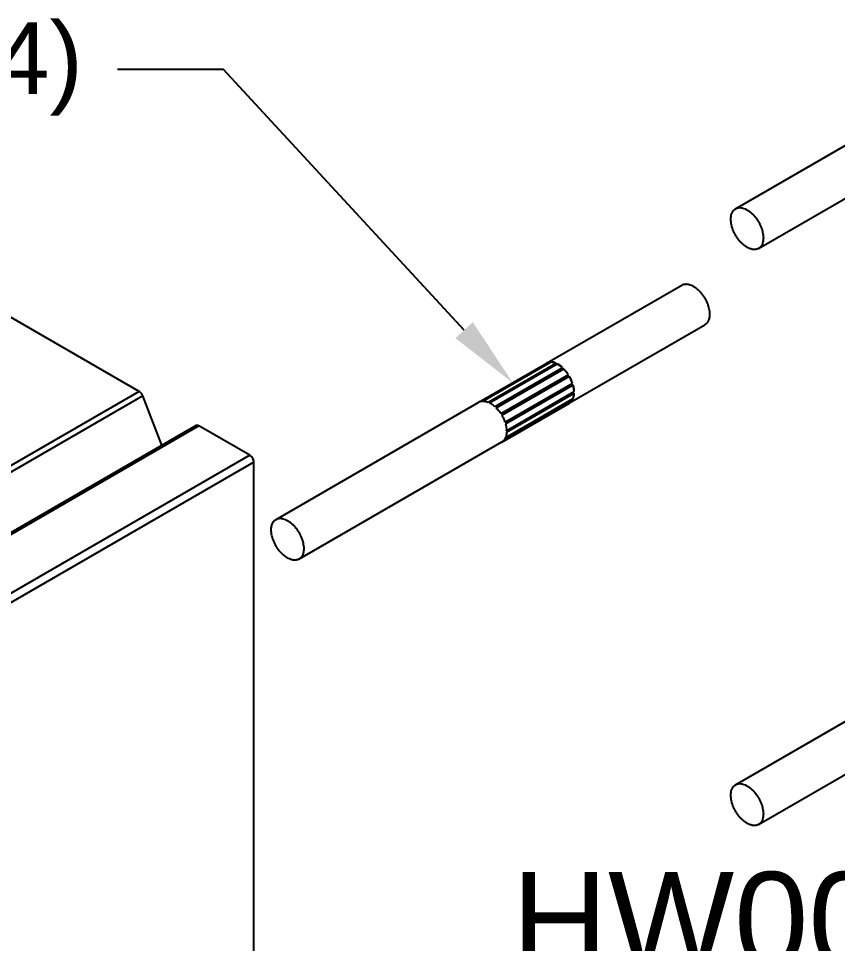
# Model space of a CAD drawing. Extents: x 0 to 12.5, y -13.7 to 0.
# Drawn here: x 3.805 to 5.945, y -8.799 to -6.381 of the extents above; entities that cross this region are included whole.
import ezdxf
from ezdxf import colors
from ezdxf.entities.mleader import LeaderData, LeaderLine
from ezdxf.math import Vec2, Vec3

# ---------------------------------------------------------------- set-up
doc = ezdxf.new("R2010")
doc.units = 0
doc.header["$LTSCALE"] = 0.5
doc.header["$MEASUREMENT"] = 0
for name, color, linetype in [('FAB DWG', 221, 'CONTINUOUS'), ('Hardware', 242, 'CONTINUOUS'), ('Housing', 150, 'CONTINUOUS')]:
    doc.layers.add(name, color=color, linetype=linetype)
doc.styles.add('LSAD_Standard', font='arial.ttf')

msp = doc.modelspace()

# ---------------------------------------------------------------- linework, layer by layer
at = {"layer": 'Hardware', "transparency": 16777216}
for p, q in [((5.6791, -6.8783), (6.2095, -6.5721)), ((5.7391, -6.9822), (6.2695, -6.676)), ((5.185, -7.2821), (5.5385, -7.0779)), ((5.245, -7.386), (5.5985, -7.1819)), ((5.0118, -7.3825), (5.1817, -7.2844)), ((5.1818, -7.2845), (5.0123, -7.3824)), ((5.0155, -7.3816), (5.1922, -7.2795)), ((5.0185, -7.3813), (5.1953, -7.2793)), ((5.1954, -7.2794), (5.0188, -7.3813)), ((5.032, -7.384), (5.2088, -7.282)), ((5.0355, -7.3857), (5.2123, -7.2836)), ((5.2123, -7.2837), (5.0355, -7.3858)), ((5.0496, -7.3955), (5.2264, -7.2934)), ((5.2297, -7.2967), (5.0529, -7.3988)), ((5.053, -7.3987), (5.2298, -7.2966)), ((5.185, -7.2821), (5.1817, -7.2844)), ((5.1817, -7.2844), (5.1818, -7.2845)), ((5.1907, -7.2804), (5.1818, -7.2845)), ((5.1953, -7.2793), (5.1954, -7.2794)), ((5.2088, -7.2821), (5.1954, -7.2794)), ((5.2123, -7.2836), (5.2123, -7.2837)), ((5.2264, -7.2935), (5.2123, -7.2837)), ((5.2298, -7.2966), (5.2297, -7.2967)), ((5.242, -7.312), (5.2297, -7.2967)), ((5.0652, -7.4139), (5.242, -7.3119)), ((5.0679, -7.4182), (5.2447, -7.3162)), ((5.2529, -7.3342), (5.2446, -7.3162)), ((5.0761, -7.4363), (5.2529, -7.3342)), ((5.0762, -7.4362), (5.253, -7.3342)), ((5.0776, -7.4408), (5.2544, -7.3388)), ((5.253, -7.3342), (5.2529, -7.3342)), ((5.2573, -7.3564), (5.2543, -7.3387)), ((5.0805, -7.4585), (5.2573, -7.3564)), ((5.0806, -7.4585), (5.2574, -7.3564)), ((5.0806, -7.4626), (5.2574, -7.3606)), ((5.2543, -7.3747), (5.2573, -7.3605)), ((5.2574, -7.3564), (5.2573, -7.3564)), ((4.4778, -7.6903), (5.0082, -7.3841)), ((5.0118, -7.3825), (5.0155, -7.3816)), ((5.0276, -7.3825), (5.032, -7.384)), ((5.0679, -7.4882), (5.2447, -7.3862)), ((5.0697, -7.487), (5.2446, -7.386)), ((5.0762, -7.4798), (5.253, -7.3777)), ((5.0776, -7.4769), (5.2544, -7.3748)), ((5.0777, -7.4767), (5.2543, -7.3747)), ((5.2446, -7.386), (5.2525, -7.378)), ((5.2447, -7.3862), (5.2446, -7.386)), ((5.2447, -7.3862), (5.245, -7.386)), ((5.2544, -7.3748), (5.2543, -7.3747)), ((4.5378, -7.7942), (5.0682, -7.4881)), ((5.6791, -8.3839), (6.2095, -8.0777)), ((5.7391, -8.4878), (6.2695, -8.1816))]:
    msp.add_line(p, q, dxfattribs=at)
for centre, radius, start, end in [((5.0183, -7.4016), 0.0202, 108.8453, 119.9747), ((4.9995, -7.4511), 0.0748, 47.9648, 52.2996), ((4.9802, -7.4694), 0.1015, 33.1159, 36.6394), ((4.9872, -7.4669), 0.0942, 19.0095, 19.7312), ((5.0195, -7.4607), 0.0611, 2.0446, 2.9828), ((5.0581, -7.4705), 0.0203, 300.0366, 309.9956), ((5.0494, -7.4648), 0.0307, 336.8664, 338.2681)]:
    msp.add_arc(centre, radius, start, end, dxfattribs=at)
for points, knots in [([(5.6667, -6.9057), (5.6667, -6.9042), (5.6668, -6.9011), (5.6674, -6.8967), (5.6684, -6.8926), (5.6698, -6.8889), (5.6716, -6.8855), (5.6738, -6.8826), (5.6763, -6.8802), (5.6781, -6.8788), (5.6791, -6.8783)], [0, 0, 0, 0, 0.148585, 0.289507, 0.422721, 0.548641, 0.668, 0.781938, 0.891987, 1, 1, 1, 1]), ([(5.6791, -6.8783), (5.6799, -6.8778), (5.6814, -6.8771), (5.6839, -6.8762), (5.6864, -6.8757), (5.6892, -6.8754), (5.692, -6.8755), (5.6949, -6.8758), (5.6979, -6.8765), (5.702, -6.8777), (5.7073, -6.88), (5.7135, -6.8839), (5.7196, -6.8887), (5.7255, -6.8943), (5.7311, -6.9008), (5.7362, -6.9079), (5.7407, -6.9154), (5.7445, -6.9233), (5.7476, -6.9313), (5.7498, -6.9393), (5.7512, -6.9471), (5.7516, -6.9522), (5.7516, -6.9547)], [0, 0, 0, 0, 0.02133, 0.042888, 0.064891, 0.087534, 0.110981, 0.135365, 0.160785, 0.187308, 0.24374, 0.304681, 0.369761, 0.438351, 0.50963, 0.582646, 0.656369, 0.729738, 0.801707, 0.871292, 0.937623, 1, 1, 1, 1]), ([(5.7391, -6.9822), (5.7384, -6.9826), (5.7369, -6.9834), (5.7344, -6.9842), (5.7318, -6.9848), (5.7291, -6.985), (5.7263, -6.985), (5.7234, -6.9847), (5.7204, -6.984), (5.7163, -6.9828), (5.711, -6.9804), (5.7048, -6.9766), (5.6986, -6.9718), (5.6927, -6.9661), (5.6872, -6.9597), (5.6821, -6.9526), (5.6776, -6.9451), (5.6738, -6.9372), (5.6707, -6.9292), (5.6684, -6.9212), (5.667, -6.9134), (5.6667, -6.9082), (5.6667, -6.9057)], [0, 0, 0, 0, 0.02133, 0.042888, 0.064891, 0.087534, 0.110981, 0.135365, 0.160785, 0.187308, 0.24374, 0.304681, 0.369761, 0.438351, 0.50963, 0.582646, 0.656369, 0.729738, 0.801707, 0.871292, 0.937623, 1, 1, 1, 1]), ([(5.7516, -6.9547), (5.7516, -6.9563), (5.7514, -6.9593), (5.7508, -6.9638), (5.7498, -6.9679), (5.7484, -6.9716), (5.7467, -6.9749), (5.7445, -6.9779), (5.742, -6.9803), (5.7401, -6.9816), (5.7391, -6.9822)], [0, 0, 0, 0, 0.148585, 0.289507, 0.422721, 0.548641, 0.668, 0.781938, 0.891987, 1, 1, 1, 1]), ([(5.5385, -7.0779), (5.5393, -7.0775), (5.5408, -7.0767), (5.5433, -7.0759), (5.5459, -7.0753), (5.5486, -7.0751), (5.5514, -7.0751), (5.5543, -7.0755), (5.5573, -7.0761), (5.5614, -7.0774), (5.5667, -7.0797), (5.5729, -7.0835), (5.579, -7.0883), (5.5849, -7.094), (5.5905, -7.1004), (5.5956, -7.1075), (5.6001, -7.1151), (5.6039, -7.1229), (5.607, -7.131), (5.6092, -7.139), (5.6106, -7.1468), (5.611, -7.1519), (5.611, -7.1544)], [0, 0, 0, 0, 0.02133, 0.042888, 0.064891, 0.087534, 0.110981, 0.135365, 0.160785, 0.187308, 0.24374, 0.304681, 0.369761, 0.438351, 0.50963, 0.582646, 0.656369, 0.729738, 0.801707, 0.871292, 0.937623, 1, 1, 1, 1]), ([(5.611, -7.1544), (5.611, -7.1559), (5.6108, -7.159), (5.6102, -7.1634), (5.6092, -7.1675), (5.6078, -7.1712), (5.6061, -7.1746), (5.6039, -7.1775), (5.6014, -7.18), (5.5995, -7.1813), (5.5985, -7.1819)], [0, 0, 0, 0, 0.148585, 0.289507, 0.422721, 0.548641, 0.668, 0.781938, 0.891987, 1, 1, 1, 1]), ([(5.1922, -7.2795), (5.1909, -7.2797), (5.189, -7.2802), (5.1867, -7.2812), (5.1855, -7.2817), (5.185, -7.2821)], [0, 0, 0, 0, 0.505525, 0.753504, 1, 1, 1, 1]), ([(5.2088, -7.282), (5.2076, -7.2815), (5.2054, -7.2807), (5.2019, -7.2798), (5.1986, -7.2793), (5.1964, -7.2792), (5.1953, -7.2793)], [0, 0, 0, 0, 0.268117, 0.52366, 0.767253, 1, 1, 1, 1]), ([(5.2264, -7.2934), (5.2253, -7.2924), (5.223, -7.2905), (5.2195, -7.2878), (5.2159, -7.2855), (5.2135, -7.2842), (5.2123, -7.2836)], [0, 0, 0, 0, 0.263479, 0.518469, 0.764174, 1, 1, 1, 1]), ([(5.242, -7.3119), (5.2402, -7.3091), (5.2364, -7.3038), (5.232, -7.2989), (5.2298, -7.2966)], [0, 0, 0, 0, 0.507302, 1, 1, 1, 1]), ([(5.253, -7.3342), (5.2519, -7.3311), (5.2494, -7.3249), (5.2463, -7.319), (5.2447, -7.3162)], [0, 0, 0, 0, 0.495617, 1, 1, 1, 1]), ([(5.2574, -7.3564), (5.2573, -7.355), (5.2571, -7.3521), (5.2563, -7.3462), (5.2553, -7.3417), (5.2544, -7.3388)], [0, 0, 0, 0, 0.237755, 0.484261, 1, 1, 1, 1]), ([(5.2544, -7.3748), (5.2553, -7.3727), (5.2564, -7.3692), (5.2571, -7.3644), (5.2573, -7.3619), (5.2574, -7.3606)], [0, 0, 0, 0, 0.475926, 0.731918, 1, 1, 1, 1]), ([(5.0185, -7.3813), (5.02, -7.3813), (5.0231, -7.3815), (5.0261, -7.3821), (5.0276, -7.3825)], [0, 0, 0, 0, 0.484047, 1, 1, 1, 1]), ([(5.0355, -7.3857), (5.0372, -7.3865), (5.0405, -7.3884), (5.0437, -7.3906), (5.0453, -7.3919)], [0, 0, 0, 0, 0.48643, 1, 1, 1, 1]), ([(5.245, -7.386), (5.2458, -7.3855), (5.2474, -7.3845), (5.2495, -7.3825), (5.2514, -7.3803), (5.2525, -7.3786), (5.253, -7.3777)], [0, 0, 0, 0, 0.242431, 0.488008, 0.739683, 1, 1, 1, 1]), ([(5.053, -7.3987), (5.0545, -7.4003), (5.0575, -7.4035), (5.0603, -7.407), (5.0617, -7.4088)], [0, 0, 0, 0, 0.493981, 1, 1, 1, 1]), ([(5.0679, -7.4182), (5.0695, -7.4209), (5.0724, -7.4265), (5.0748, -7.4322), (5.0758, -7.4351)], [0, 0, 0, 0, 0.503838, 1, 1, 1, 1]), ([(5.0776, -7.4408), (5.0784, -7.4436), (5.0797, -7.4491), (5.0804, -7.4548), (5.0805, -7.4575)], [0, 0, 0, 0, 0.514673, 1, 1, 1, 1]), ([(5.0806, -7.4626), (5.0805, -7.4639), (5.0804, -7.4663), (5.0797, -7.4709), (5.0787, -7.4741), (5.0779, -7.4762)], [0, 0, 0, 0, 0.266998, 0.522659, 1, 1, 1, 1]), ([(5.0762, -7.4798), (5.0755, -7.481), (5.074, -7.4832), (5.0721, -7.4852), (5.0711, -7.486)], [0, 0, 0, 0, 0.51051, 1, 1, 1, 1]), ([(4.4778, -7.6903), (4.4786, -7.6899), (4.4801, -7.6891), (4.4826, -7.6883), (4.4852, -7.6877), (4.4879, -7.6875), (4.4907, -7.6875), (4.4936, -7.6879), (4.4966, -7.6885), (4.5007, -7.6898), (4.506, -7.6921), (4.5122, -7.6959), (4.5183, -7.7007), (4.5242, -7.7064), (4.5298, -7.7128), (4.5349, -7.7199), (4.5394, -7.7275), (4.5432, -7.7353), (4.5463, -7.7433), (4.5485, -7.7513), (4.5499, -7.7592), (4.5503, -7.7643), (4.5503, -7.7668)], [0, 0, 0, 0, 0.02133, 0.042888, 0.064891, 0.087534, 0.110981, 0.135365, 0.160785, 0.187308, 0.24374, 0.304681, 0.369761, 0.438351, 0.50963, 0.582646, 0.656369, 0.729738, 0.801707, 0.871292, 0.937623, 1, 1, 1, 1]), ([(4.4654, -7.7178), (4.4654, -7.7162), (4.4655, -7.7132), (4.4661, -7.7088), (4.4671, -7.7047), (4.4685, -7.7009), (4.4703, -7.6976), (4.4725, -7.6947), (4.475, -7.6922), (4.4769, -7.6909), (4.4778, -7.6903)], [0, 0, 0, 0, 0.148585, 0.289507, 0.422721, 0.548641, 0.668, 0.781938, 0.891987, 1, 1, 1, 1]), ([(4.5378, -7.7942), (4.5371, -7.7947), (4.5356, -7.7954), (4.5331, -7.7963), (4.5305, -7.7968), (4.5278, -7.7971), (4.525, -7.797), (4.5221, -7.7967), (4.5191, -7.7961), (4.515, -7.7948), (4.5097, -7.7925), (4.5035, -7.7887), (4.4973, -7.7839), (4.4914, -7.7782), (4.4859, -7.7717), (4.4808, -7.7647), (4.4763, -7.7571), (4.4725, -7.7492), (4.4694, -7.7412), (4.4671, -7.7332), (4.4657, -7.7254), (4.4654, -7.7203), (4.4654, -7.7178)], [0, 0, 0, 0, 0.02133, 0.042888, 0.064891, 0.087534, 0.110981, 0.135365, 0.160785, 0.187308, 0.24374, 0.304681, 0.369761, 0.438351, 0.50963, 0.582646, 0.656369, 0.729738, 0.801707, 0.871292, 0.937623, 1, 1, 1, 1]), ([(4.5503, -7.7668), (4.5503, -7.7683), (4.5501, -7.7714), (4.5495, -7.7758), (4.5485, -7.7799), (4.5471, -7.7836), (4.5454, -7.787), (4.5432, -7.7899), (4.5407, -7.7924), (4.5388, -7.7937), (4.5378, -7.7942)], [0, 0, 0, 0, 0.148585, 0.289507, 0.422721, 0.548641, 0.668, 0.781938, 0.891987, 1, 1, 1, 1]), ([(5.6667, -8.4113), (5.6667, -8.4098), (5.6668, -8.4067), (5.6674, -8.4023), (5.6684, -8.3982), (5.6698, -8.3945), (5.6716, -8.3911), (5.6738, -8.3882), (5.6763, -8.3858), (5.6781, -8.3844), (5.6791, -8.3839)], [0, 0, 0, 0, 0.148585, 0.289507, 0.422721, 0.548641, 0.668, 0.781938, 0.891987, 1, 1, 1, 1]), ([(5.6791, -8.3839), (5.6799, -8.3834), (5.6814, -8.3827), (5.6839, -8.3818), (5.6864, -8.3813), (5.6892, -8.381), (5.692, -8.3811), (5.6949, -8.3814), (5.6979, -8.3821), (5.702, -8.3833), (5.7073, -8.3856), (5.7135, -8.3895), (5.7196, -8.3943), (5.7255, -8.3999), (5.7311, -8.4064), (5.7362, -8.4135), (5.7407, -8.421), (5.7445, -8.4289), (5.7476, -8.4369), (5.7498, -8.4449), (5.7512, -8.4527), (5.7516, -8.4578), (5.7516, -8.4603)], [0, 0, 0, 0, 0.02133, 0.042888, 0.064891, 0.087534, 0.110981, 0.135365, 0.160785, 0.187308, 0.24374, 0.304681, 0.369761, 0.438351, 0.50963, 0.582646, 0.656369, 0.729738, 0.801707, 0.871292, 0.937623, 1, 1, 1, 1]), ([(5.7391, -8.4878), (5.7384, -8.4882), (5.7369, -8.489), (5.7344, -8.4898), (5.7318, -8.4904), (5.7291, -8.4906), (5.7263, -8.4906), (5.7234, -8.4903), (5.7204, -8.4896), (5.7163, -8.4884), (5.711, -8.486), (5.7048, -8.4822), (5.6986, -8.4774), (5.6927, -8.4717), (5.6872, -8.4653), (5.6821, -8.4582), (5.6776, -8.4507), (5.6738, -8.4428), (5.6707, -8.4348), (5.6684, -8.4268), (5.667, -8.419), (5.6667, -8.4138), (5.6667, -8.4113)], [0, 0, 0, 0, 0.02133, 0.042888, 0.064891, 0.087534, 0.110981, 0.135365, 0.160785, 0.187308, 0.24374, 0.304681, 0.369761, 0.438351, 0.50963, 0.582646, 0.656369, 0.729738, 0.801707, 0.871292, 0.937623, 1, 1, 1, 1]), ([(5.7516, -8.4603), (5.7516, -8.4619), (5.7514, -8.4649), (5.7508, -8.4694), (5.7498, -8.4734), (5.7484, -8.4772), (5.7467, -8.4805), (5.7445, -8.4835), (5.742, -8.4859), (5.7401, -8.4872), (5.7391, -8.4878)], [0, 0, 0, 0, 0.148585, 0.289507, 0.422721, 0.548641, 0.668, 0.781938, 0.891987, 1, 1, 1, 1])]:
    msp.add_open_spline(points, degree=3, knots=knots, dxfattribs=at)
at = {"layer": 'Housing', "linetype": 'Continuous', "lineweight": 25, "transparency": 16777216}
for p, q in [((4.1203, -7.3559), (3.7453, -7.1394)), ((4.1203, -7.3559), (2.0773, -8.5354)), ((4.1295, -7.3673), (2.0801, -8.5505)), ((4.1797, -7.4968), (4.1295, -7.3673)), ((4.2689, -7.4453), (2.1013, -8.6967)), ((4.2764, -7.446), (2.1018, -8.7015)), ((4.4094, -7.5228), (4.2764, -7.446)), ((4.4094, -7.5228), (2.1152, -8.8473)), ((4.42, -7.5411), (2.1168, -8.8708)), ((4.42, -9.8846), (4.42, -7.5411))]:
    msp.add_line(p, q, dxfattribs=at)
for points, knots in [([(4.1295, -7.3673), (4.1286, -7.3649), (4.126, -7.3605), (4.1223, -7.3571), (4.1203, -7.3559)], [0, 0, 0, 0, 0.52278, 1, 1, 1, 1]), ([(4.2764, -7.446), (4.2758, -7.4456), (4.2745, -7.445), (4.2724, -7.4445), (4.2706, -7.4446), (4.2694, -7.445), (4.2689, -7.4453)], [0, 0, 0, 0, 0.288115, 0.54822, 0.782232, 1, 1, 1, 1]), ([(4.42, -7.5411), (4.42, -7.5394), (4.4193, -7.5357), (4.4171, -7.5306), (4.4137, -7.526), (4.4109, -7.5236), (4.4094, -7.5228)], [0, 0, 0, 0, 0.237021, 0.500001, 0.762981, 1, 1, 1, 1])]:
    msp.add_open_spline(points, degree=3, knots=knots, dxfattribs=at)

# ---------------------------------------------------------------- leaders
at = {"layer": 'FAB DWG', "ltscale": 0.5, "transparency": 16777216}
ml = msp.add_multileader_mtext('Standard', dxfattribs=at)
ml.set_content('PN00014 (4)', color=256, style='LSAD_Standard')
ml.set_leader_properties()
ml.build(insert=Vec2(0, 0))
ml.multileader.update_dxf_attribs({"text_left_attachment_type": 2, "text_right_attachment_type": 2, "dogleg_length": 0.2772, "arrow_head_size": 0.1875})
ctx = ml.context
ctx.base_point, ctx.char_height, ctx.arrow_head_size, ctx.landing_gap_size, ctx.plane_origin = Vec3(2.4277, -6.5141), 0.1875, 0.1875, 0.09, Vec3(5.6296, 2.7786)
ctx.left_attachment, ctx.right_attachment, ctx.text_align_type = 2, 2, 2
notes = []
notes.append((ctx, [(1, (1, 1, 0), (4.3404, -6.5141), (-1, 0), 0.2772, [(0, [(5.0967, -7.3335)], 0, [])])]))
ctx.mtext.insert, ctx.mtext.rotation, ctx.mtext.width, ctx.mtext.alignment, ctx.mtext.flow_direction = Vec3(3.9732, -6.3911), 6.283185, 2.6081, 3, 5
ml = msp.add_multileader_mtext('Standard', dxfattribs=at)
ml.set_content('HW00070', color=256, style='LSAD_Standard')
ml.set_leader_properties()
ml.build(insert=Vec2(0, 0))
ml.multileader.update_dxf_attribs({"text_left_attachment_type": 2, "dogleg_length": 0.2772, "arrow_head_size": 0.25})
ctx = ml.context
ctx.base_point, ctx.char_height, ctx.arrow_head_size, ctx.landing_gap_size, ctx.plane_origin = Vec3(5.018, -8.7396), 0.25001, 0.25, 0.12, Vec3(10.6037, 1.1137)
ctx.left_attachment, ctx.text_align_type = 2, 2
notes.append((ctx, [(1, (1, 1, 0), (7.136, -8.7391), (-1, 0), 0.3696, [(0, [(7.5266, -9.2073)], 0, [])])]))
ctx.mtext.insert, ctx.mtext.rotation, ctx.mtext.alignment, ctx.mtext.flow_direction = Vec3(6.6464, -8.6119), 6.283185, 3, 5
for ctx, leaders in notes:
    for number, flags, end, landing, length, lines in leaders:
        leader = LeaderData()
        leader.index, (leader.has_last_leader_line, leader.has_dogleg_vector, leader.attachment_direction) = number, flags
        leader.last_leader_point, leader.dogleg_vector, leader.dogleg_length = Vec3(end), Vec3(landing), length
        for number, points, colour, breaks in lines:
            line = LeaderLine()
            line.index, line.vertices, line.color, line.breaks = number, Vec3.list(points), colors.encode_raw_color(colour), breaks
            leader.lines.append(line)
        ctx.leaders.append(leader)

doc.saveas('drawing.dxf')
